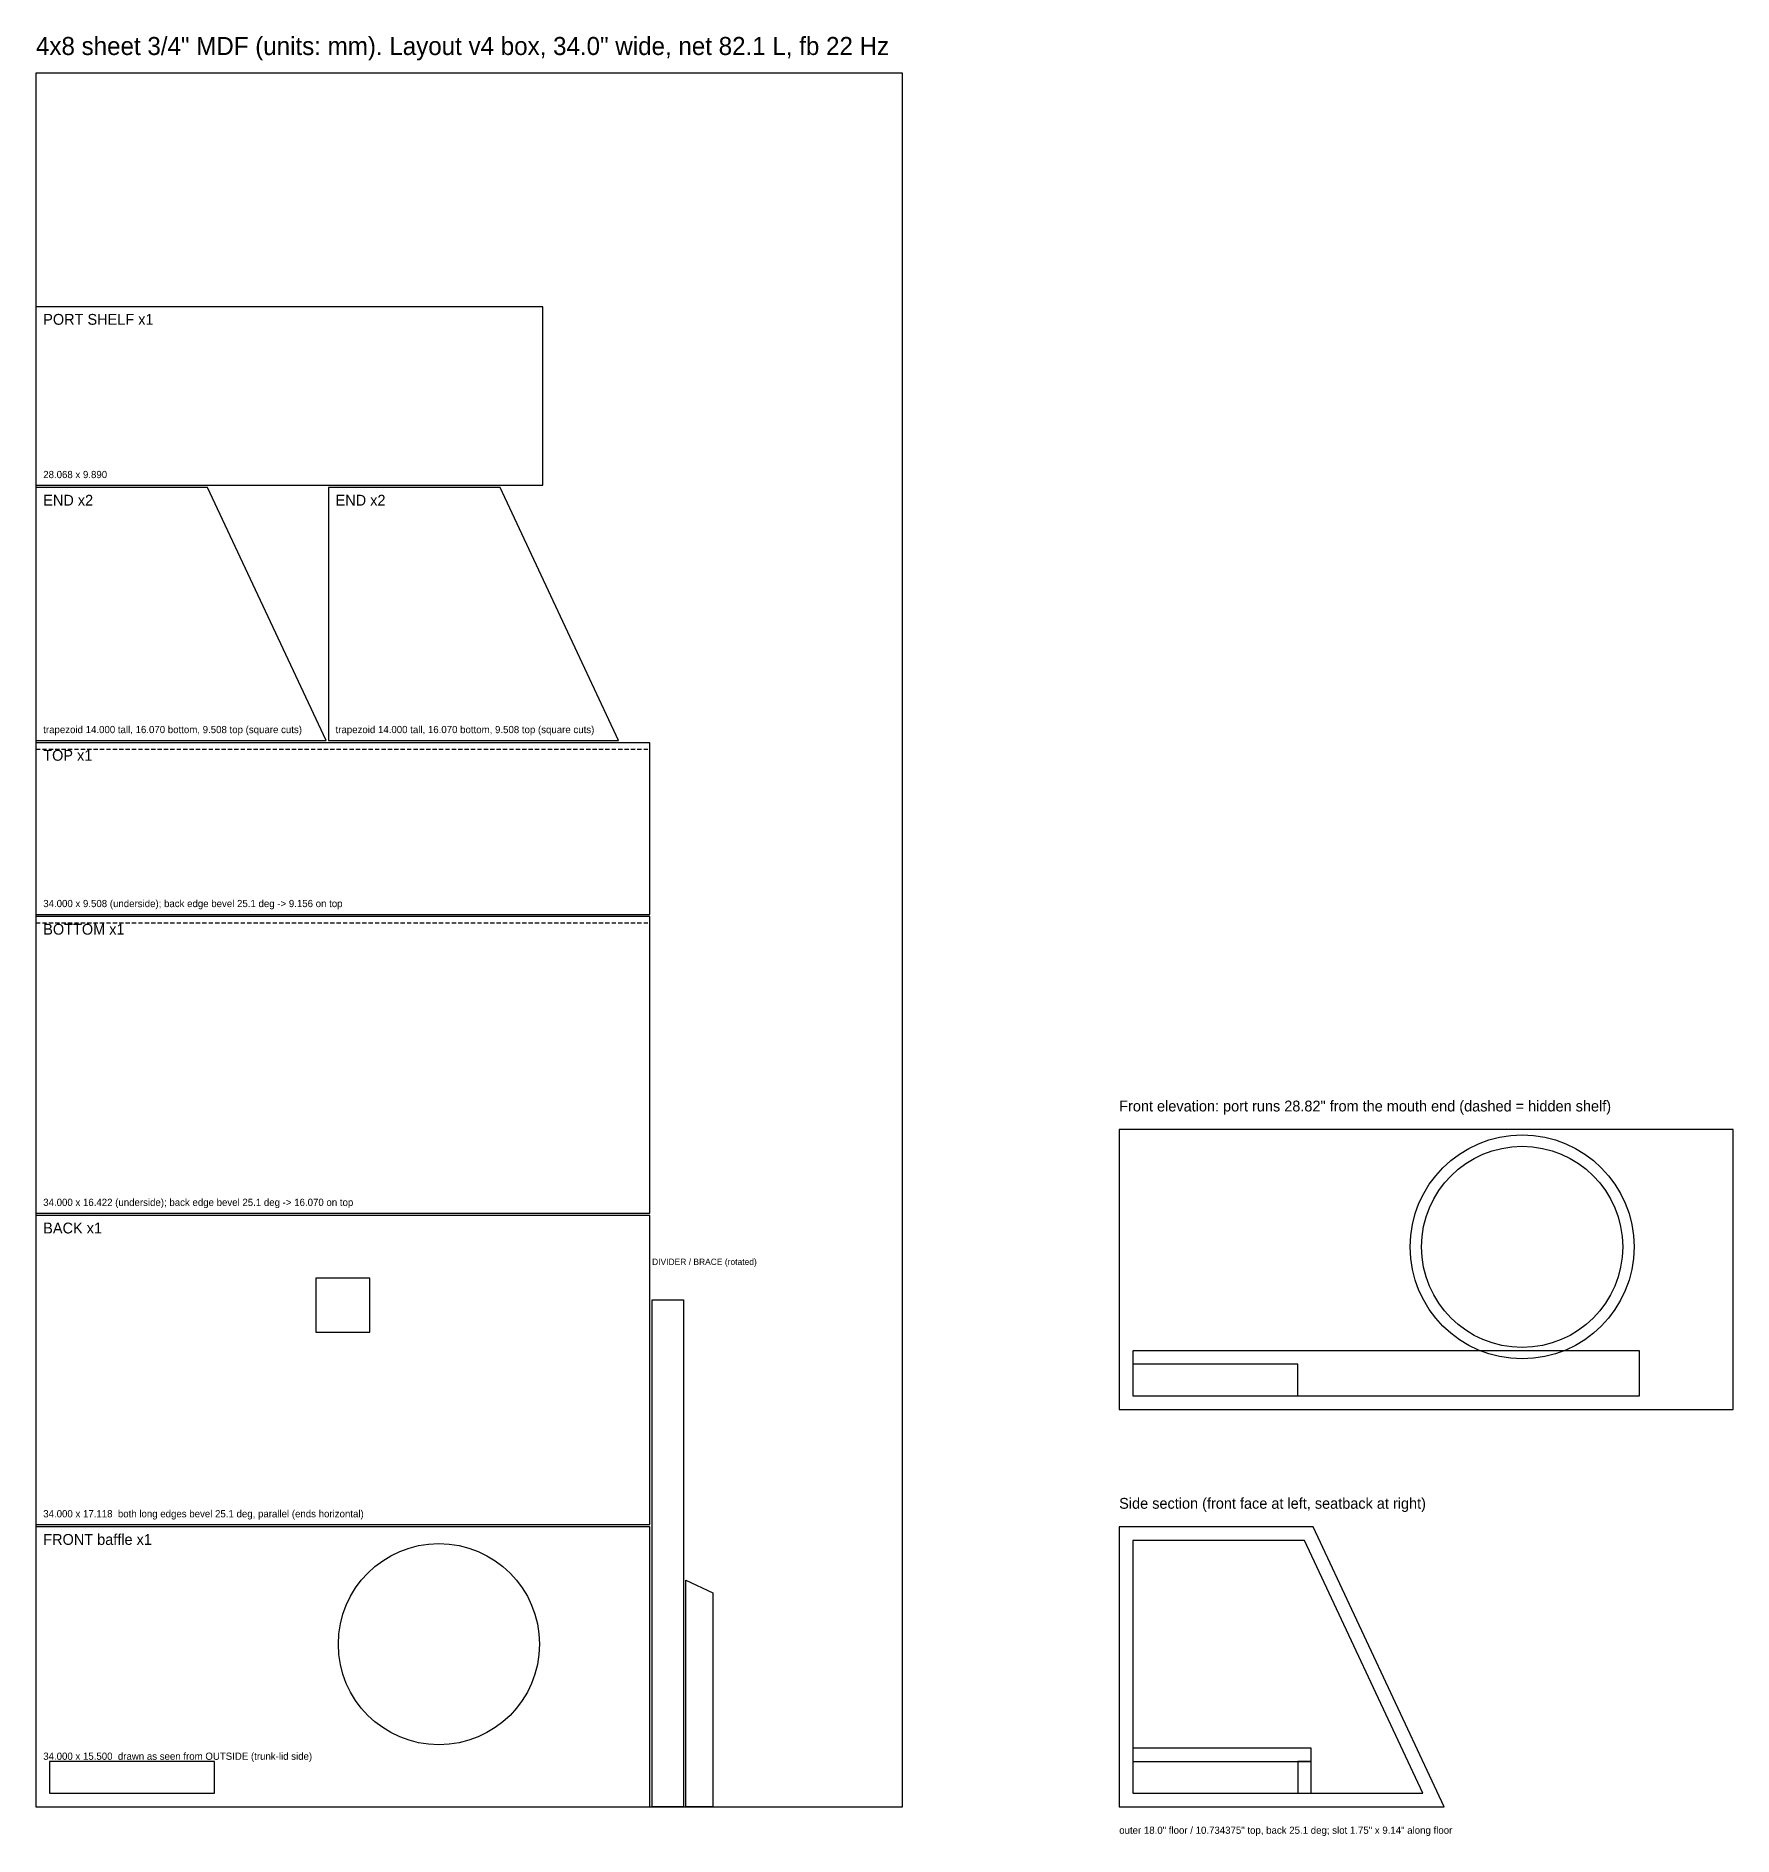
# Model space of a CAD drawing. Header units: millimetres. Extents: x 0 to 2388, y -41 to 2491.
import ezdxf

# ---------------------------------------------------------------- set-up
doc = ezdxf.new("R2010")
doc.units = ezdxf.units.MM
doc.linetypes.add('DASHED', pattern=[9, 6, -3])
for name, color, linetype in [('BEVEL', 3, 'CONTINUOUS'), ('CUT', 7, 'CONTINUOUS'), ('HOLES', 1, 'CONTINUOUS'), ('SHEET', 8, 'CONTINUOUS'), ('TEXT', 5, 'CONTINUOUS')]:
    doc.layers.add(name, color=color, linetype=linetype)

msp = doc.modelspace()

# ---------------------------------------------------------------- linework, layer by layer
at = {"layer": 'BEVEL', "linetype": 'DASHED'}
for p, q in [((0, 1487.7), (863.6, 1487.7)), ((0, 1243), (863.6, 1243))]:
    msp.add_line(p, q, dxfattribs=at)
at = {"layer": 'BEVEL'}
for p, q in [((2256, 641.3), (1543, 641.3)), ((1543, 641.3), (1543, 577.9)), ((2256, 577.9), (2256, 641.3)), ((1543, 577.9), (2256, 577.9))]:
    msp.add_line(p, q, dxfattribs=at)
at = {"layer": 'CUT'}
for p, q in [((712.9, 2109.8), (0, 2109.8)), ((0, 2109.8), (0, 1858.6)), ((712.9, 1858.6), (712.9, 2109.8)), ((0, 1858.6), (712.9, 1858.6)), ((241.5, 1855.4), (0, 1855.4)), ((0, 1855.4), (0, 1499.8)), ((408.2, 1499.8), (241.5, 1855.4)), ((652.9, 1855.4), (411.4, 1855.4)), ((411.4, 1855.4), (411.4, 1499.8)), ((819.5, 1499.8), (652.9, 1855.4)), ((0, 1499.8), (408.2, 1499.8)), ((863.6, 1496.6), (0, 1496.6)), ((0, 1496.6), (0, 1255.1)), ((411.4, 1499.8), (819.5, 1499.8)), ((863.6, 1255.1), (863.6, 1496.6)), ((0, 1255.1), (863.6, 1255.1)), ((863.6, 1252), (0, 1252)), ((0, 1252), (0, 834.9)), ((863.6, 834.9), (863.6, 1252)), ((0, 834.9), (863.6, 834.9)), ((863.6, 831.7), (0, 831.7)), ((0, 831.7), (0, 396.9)), ((863.6, 396.9), (863.6, 831.7)), ((866.8, 0), (866.8, 712.9)), ((866.8, 712.9), (911.2, 712.9)), ((911.2, 712.9), (911.2, 0)), ((0, 396.9), (863.6, 396.9)), ((863.6, 393.7), (0, 393.7)), ((0, 393.7), (0, 0)), ((863.6, 0), (863.6, 393.7)), ((914.4, 0), (914.4, 318.9)), ((914.4, 318.9), (952.5, 301)), ((952.5, 301), (952.5, 0)), ((1794.3, 82.5), (1543, 82.5)), ((1543, 82.5), (1543, 63.5)), ((1794.3, 63.5), (1794.3, 82.5)), ((1543, 63.5), (1794.3, 63.5)), ((1794.3, 63.5), (1775.2, 63.5)), ((1775.2, 63.5), (1775.2, 19)), ((1794.3, 19), (1794.3, 63.5)), ((0, 0), (863.6, 0)), ((911.2, 0), (866.8, 0)), ((952.5, 0), (914.4, 0)), ((1775.2, 19), (1794.3, 19))]:
    msp.add_line(p, q, dxfattribs=at)
at = {"layer": 'HOLES'}
for p, q in [((469.9, 743.5), (393.7, 743.5)), ((393.7, 743.5), (393.7, 667.3)), ((469.9, 667.3), (469.9, 743.5)), ((393.7, 667.3), (469.9, 667.3)), ((1775.2, 622.3), (1543, 622.3)), ((1543, 622.3), (1543, 577.9)), ((1775.2, 577.9), (1775.2, 622.3)), ((1543, 577.9), (1775.2, 577.9)), ((251.2, 63.5), (19, 63.5)), ((19, 63.5), (19, 19)), ((251.2, 19), (251.2, 63.5)), ((19, 19), (251.2, 19))]:
    msp.add_line(p, q, dxfattribs=at)
for centre in [(2090.9, 787.4), (566.9, 228.6)]:
    msp.add_circle(centre, 141.5, dxfattribs=at)
at = {"layer": 'SHEET'}
for p, q in [((1219.2, 2438.4), (0, 2438.4)), ((0, 2438.4), (0, 0)), ((1219.2, 0), (1219.2, 2438.4)), ((2387.6, 952.5), (1524, 952.5)), ((1524, 952.5), (1524, 558.8)), ((2387.6, 558.8), (2387.6, 952.5)), ((1524, 558.8), (2387.6, 558.8)), ((1796.7, 393.7), (1524, 393.7)), ((1524, 393.7), (1524, 0)), ((1981.2, 0), (1796.7, 393.7)), ((1784.5, 374.6), (1543, 374.6)), ((1543, 374.6), (1543, 19)), ((1951.2, 19), (1784.5, 374.6)), ((0, 0), (1219.2, 0)), ((1524, 0), (1981.2, 0)), ((1543, 19), (1951.2, 19))]:
    msp.add_line(p, q, dxfattribs=at)
msp.add_circle((2090.9, 787.4), 157.5, dxfattribs=at)

# ---------------------------------------------------------------- texts
at = {"layer": 'TEXT'}
for s, height, p in [('4x8 sheet 3/4" MDF (units: mm). Layout v4 box, 34.0" wide, net 82.1 L, fb 22 Hz', 25.4, (0, 2463.8)), ('PORT SHELF x1', 15.24, (10.2, 2084.4)), ('28.068 x 9.890', 10.16, (10.2, 1868.7)), ('END x2', 15.24, (10.2, 1830)), ('END x2', 15.24, (421.5, 1830)), ('trapezoid 14.000 tall, 16.070 bottom, 9.508 top (square cuts)', 10.16, (10.2, 1510)), ('trapezoid 14.000 tall, 16.070 bottom, 9.508 top (square cuts)', 10.16, (421.5, 1510)), ('TOP x1', 15.24, (10.2, 1471.2)), ('34.000 x 9.508 (underside); back edge bevel 25.1 deg -> 9.156 on top', 10.16, (10.2, 1265.3)), ('BOTTOM x1', 15.24, (10.2, 1226.6)), ('Front elevation: port runs 28.82" from the mouth end (dashed = hidden shelf)', 15.24, (1524, 977.9)), ('34.000 x 16.422 (underside); back edge bevel 25.1 deg -> 16.070 on top', 10.16, (10.2, 845)), ('BACK x1', 15.24, (10.2, 806.3)), ('DIVIDER / BRACE (rotated)', 8.89, (866.8, 762)), ('Side section (front face at left, seatback at right)', 15.24, (1524, 419.1)), ('34.000 x 17.118  both long edges bevel 25.1 deg, parallel (ends horizontal)', 10.16, (10.2, 407)), ('FRONT baffle x1', 15.24, (10.2, 368.3)), ('34.000 x 15.500  drawn as seen from OUTSIDE (trunk-lid side)', 10.16, (10.2, 66)), ('outer 18.0" floor / 10.734375" top, back 25.1 deg; slot 1.75" x 9.14" along floor', 10.16, (1524, -38.1))]:
    msp.add_text(s, height=height, dxfattribs=at).set_placement(p)

doc.saveas('drawing.dxf')
